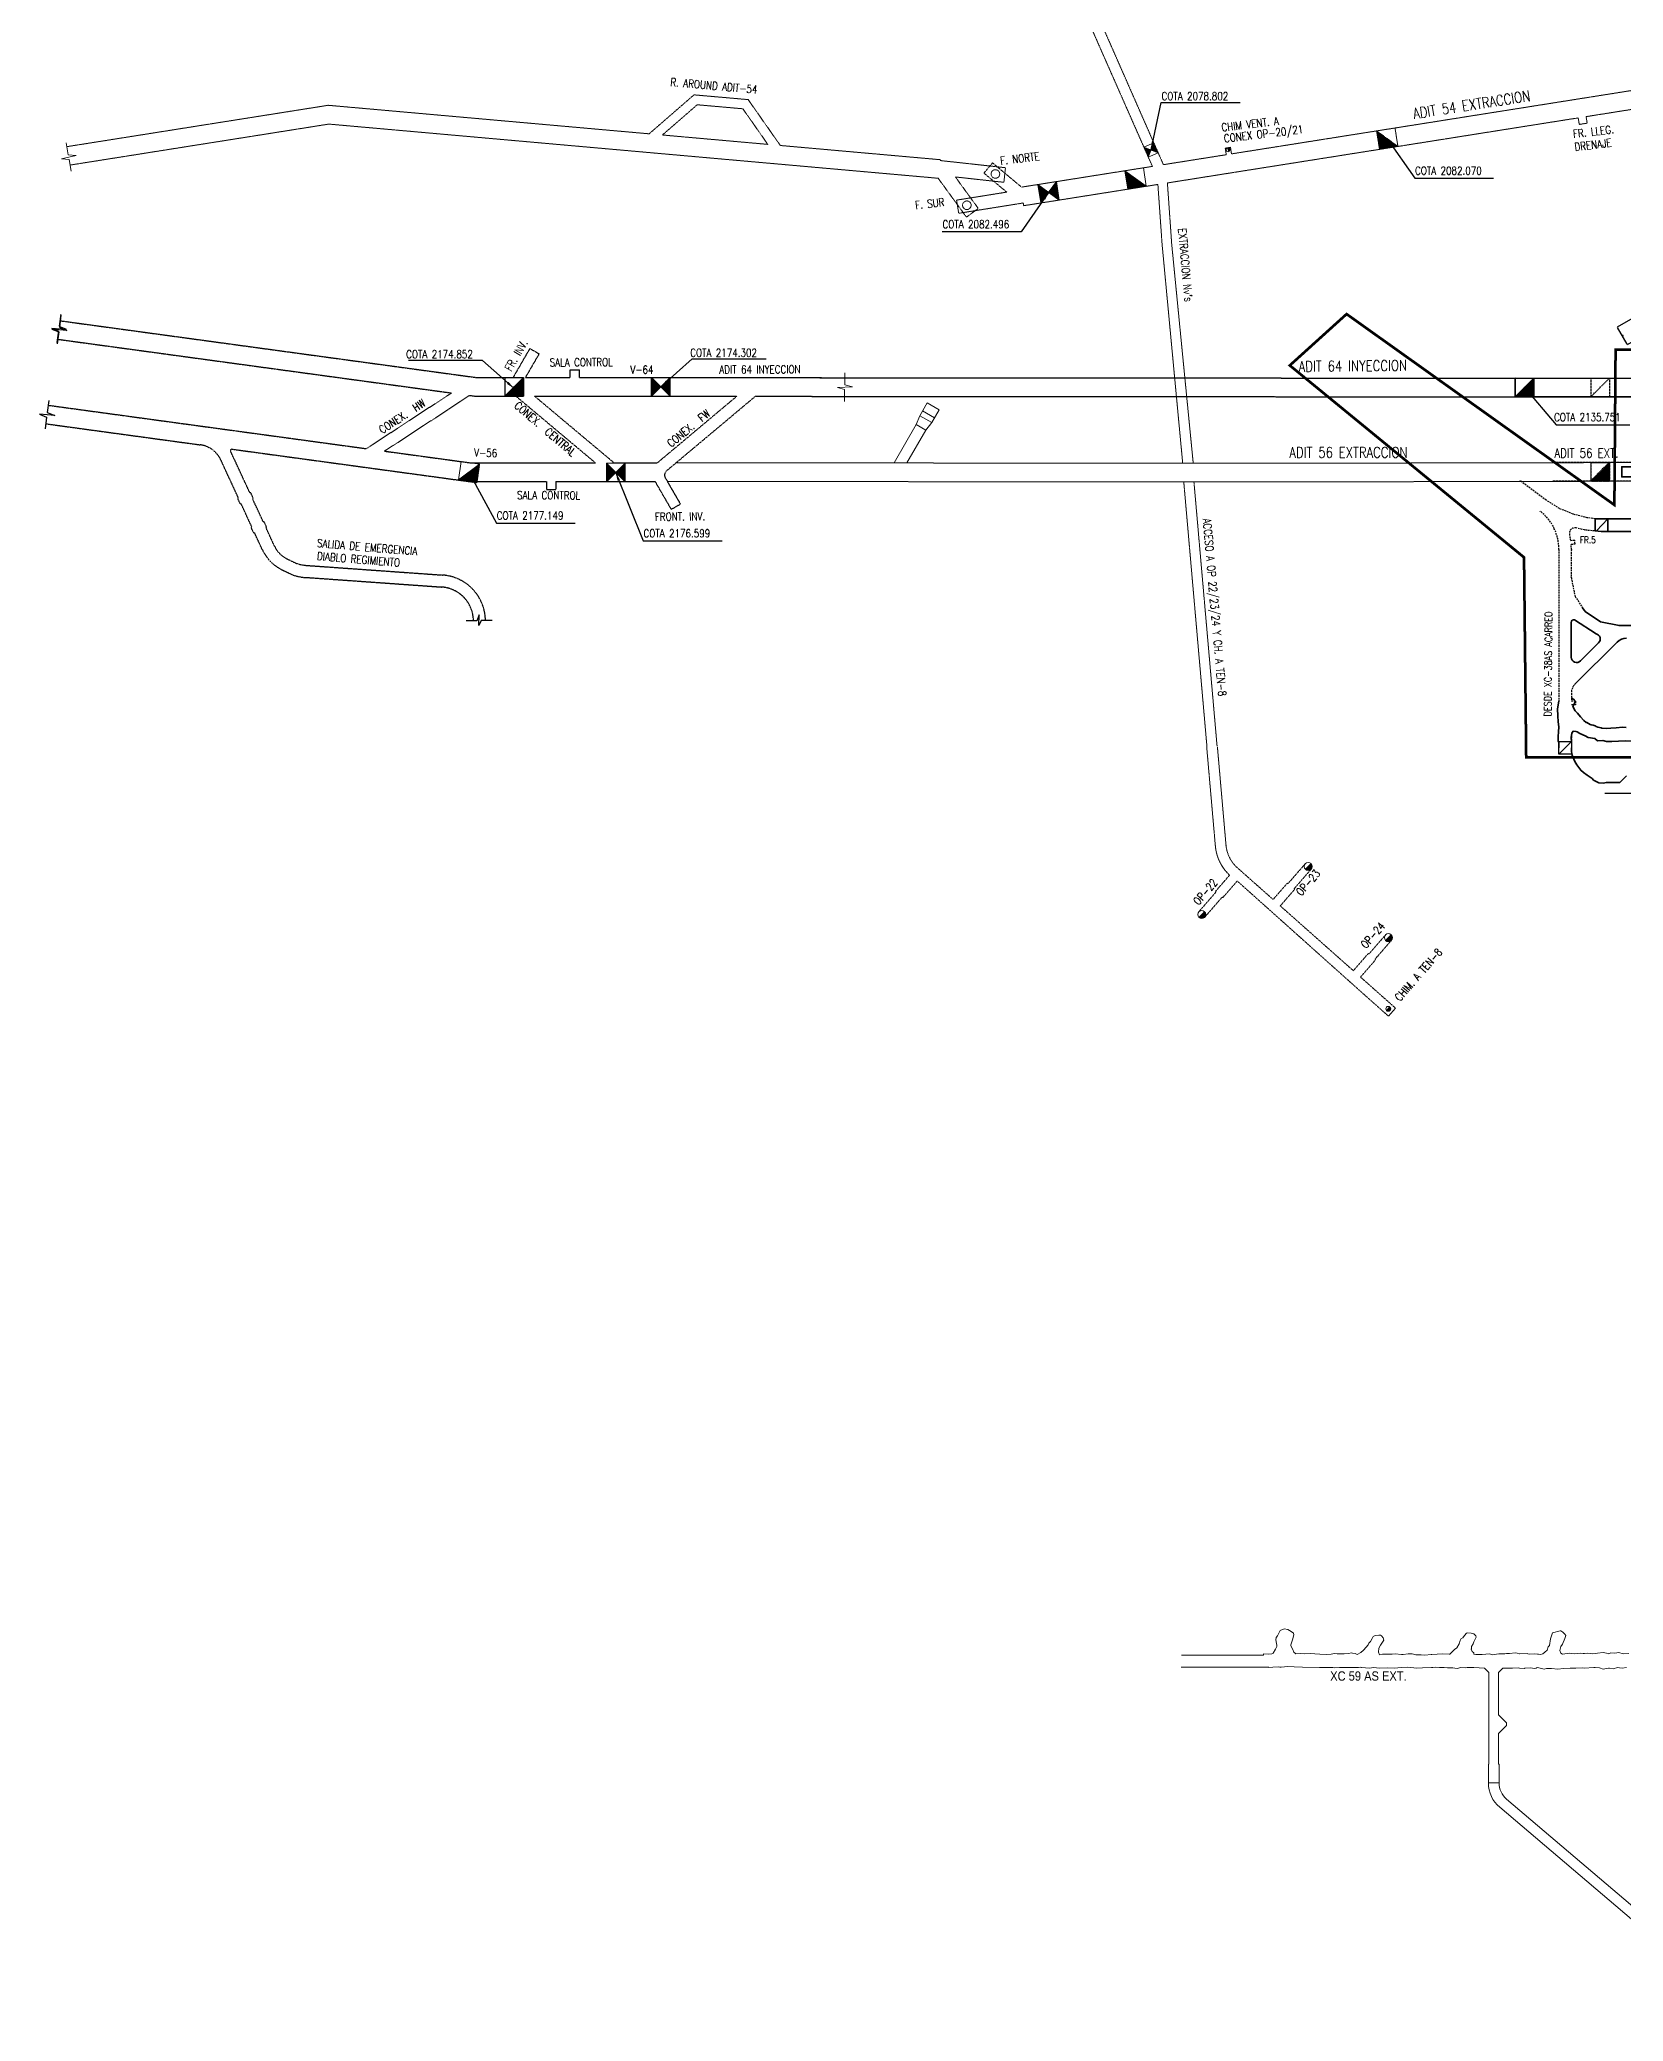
# Model space of a CAD drawing. Header units: millimetres. Extents: x -28 to 1943, y -5245 to 2752.
# Drawn here: x 181 to 775, y -5195 to -4452 of the extents above; entities that cross this region are included whole.
import ezdxf
from ezdxf.enums import TextEntityAlignment as Align

# ---------------------------------------------------------------- set-up
doc = ezdxf.new("R2010")
doc.units = ezdxf.units.MM
for name, pattern in [('CONTINUA', [0]), ('HIDDEN', [0.375, 0.25, -0.125]), ('HIDDEN2', [0.1875, 0.125, -0.0625])]:
    doc.linetypes.add(name, pattern=pattern)
doc.layers.get('Defpoints').update_dxf_attribs({"lineweight": 13})
doc.layers.add('15-212', color=1, linetype='Continuous', lineweight=18, transparency=0.5)
doc.styles.add('ARIAL', font='arial.ttf')
doc.styles.add('ROMANS', font='romans.shx', dxfattribs={"width": 0.8})
doc.dimstyles.new('1-75', dxfattribs={"dimscale": 0.075, "dimtxt": 2.5, "dimasz": 3, "dimexe": 1, "dimexo": 2, "dimgap": 1, "dimtad": 1, "dimzin": 1, "dimtxsty": 'ROMANS', "dimcen": 2.5, "dimclrd": 1, "dimclre": 1, "dimclrt": 7, "dimaunit": 1, "dimadec": 3, "dimazin": 0, "dimtfac": 1, "dimtmove": 0, "dimatfit": 3, "dimfxl": 1.25, "dimarcsym": 0})

# ---------------------------------------------------------------- blocks, each defined once
blk = doc.blocks.new('PaBajar')
h = blk.add_hatch()
h.set_pattern_fill('ANSI37', color=256, style=0)
h.set_pattern_definition([(45, (-1251.37237, -500.82278), (-0.088388348, 0.088388348), []), (135, (-1251.37237, -500.82278), (-0.088388348, -0.088388348), [])])
h.paths.add_polyline_path([(1.5, -1.5), (1.5, 1.5), (0, 0)])
h.paths.add_polyline_path([(-1.5, 1.5), (-1.5, -1.5), (0, 0)])
for p, q in [((-1.5, -1.5), (-1.5, 1.5)), ((1.5, 1.5), (-1.5, -1.5)), ((-1.5, 1.5), (1.5, -1.5)), ((-1.5, 1.5), (1.5, 1.5)), ((1.5, -1.5), (1.5, 1.5)), ((-1.5, -1.5), (1.5, -1.5))]:
    blk.add_line(p, q)
blk = doc.blocks.new('*X16')
at = {"color": 0}
for p, q in [((1546.11, -315.52), (1546.13, -315.5)), ((1546.2, -315.61), (1546.31, -315.5)), ((1549.09, -318.37), (1546.22, -315.5)), ((1546.29, -315.7), (1546.49, -315.5)), ((1546.38, -315.79), (1546.66, -315.5)), ((1549.09, -318.19), (1546.4, -315.5)), ((1546.46, -315.88), (1546.84, -315.5)), ((1546.55, -315.97), (1547.02, -315.5)), ((1549.09, -318.02), (1546.58, -315.5)), ((1546.64, -316.05), (1547.19, -315.5)), ((1546.73, -316.14), (1547.37, -315.5)), ((1549.09, -317.84), (1546.75, -315.5)), ((1546.82, -316.23), (1547.55, -315.5)), ((1546.91, -316.32), (1547.72, -315.5)), ((1549.09, -317.66), (1546.93, -315.5)), ((1546.99, -316.41), (1547.9, -315.5)), ((1547.08, -316.5), (1548.08, -315.5)), ((1549.09, -317.49), (1547.11, -315.5)), ((1547.17, -316.59), (1548.25, -315.5)), ((1547.26, -316.67), (1548.43, -315.5)), ((1549.09, -317.31), (1547.28, -315.5)), ((1547.35, -316.76), (1548.61, -315.5)), ((1547.44, -316.85), (1548.78, -315.5)), ((1549.09, -317.13), (1547.46, -315.5)), ((1547.53, -316.94), (1548.96, -315.5)), ((1547.61, -317.03), (1549.09, -315.55)), ((1549.09, -316.95), (1547.64, -315.5)), ((1547.7, -317.12), (1549.09, -315.73)), ((1547.79, -317.2), (1549.09, -315.91)), ((1549.09, -316.78), (1547.81, -315.5)), ((1547.88, -317.29), (1549.09, -316.08)), ((1547.97, -317.38), (1549.09, -316.26)), ((1549.09, -316.6), (1547.99, -315.5)), ((1548.06, -317.47), (1549.09, -316.44)), ((1548.14, -317.56), (1549.09, -316.61)), ((1549.09, -316.42), (1548.17, -315.5)), ((1548.23, -317.65), (1549.09, -316.79)), ((1548.32, -317.73), (1549.09, -316.97)), ((1549.09, -316.25), (1548.34, -315.5)), ((1548.41, -317.82), (1549.09, -317.14)), ((1548.5, -317.91), (1549.09, -317.32)), ((1549.09, -316.07), (1548.52, -315.5)), ((1548.59, -318), (1549.09, -317.5)), ((1548.67, -318.09), (1549.09, -317.67)), ((1549.09, -315.89), (1548.7, -315.5)), ((1548.76, -318.18), (1549.09, -317.85)), ((1548.85, -318.26), (1549.09, -318.03)), ((1549.09, -315.72), (1548.87, -315.5)), ((1548.94, -318.35), (1549.09, -318.2)), ((1549.09, -315.54), (1549.05, -315.5)), ((1549.03, -318.44), (1549.09, -318.38))]:
    blk.add_line(p, q, dxfattribs=at)
blk = doc.blocks.new('*X17')
at = {"color": 0}
for p, q in [((1546.11, -315.52), (1546.13, -315.5)), ((1546.2, -315.61), (1546.31, -315.5)), ((1549.09, -318.37), (1546.22, -315.5)), ((1546.29, -315.7), (1546.49, -315.5)), ((1546.38, -315.79), (1546.66, -315.5)), ((1549.09, -318.19), (1546.4, -315.5)), ((1546.46, -315.88), (1546.84, -315.5)), ((1546.55, -315.97), (1547.02, -315.5)), ((1549.09, -318.02), (1546.58, -315.5)), ((1546.64, -316.05), (1547.19, -315.5)), ((1546.73, -316.14), (1547.37, -315.5)), ((1549.09, -317.84), (1546.75, -315.5)), ((1546.82, -316.23), (1547.55, -315.5)), ((1546.91, -316.32), (1547.72, -315.5)), ((1549.09, -317.66), (1546.93, -315.5)), ((1546.99, -316.41), (1547.9, -315.5)), ((1547.08, -316.5), (1548.08, -315.5)), ((1549.09, -317.49), (1547.11, -315.5)), ((1547.17, -316.59), (1548.25, -315.5)), ((1547.26, -316.67), (1548.43, -315.5)), ((1549.09, -317.31), (1547.28, -315.5)), ((1547.35, -316.76), (1548.61, -315.5)), ((1547.44, -316.85), (1548.78, -315.5)), ((1549.09, -317.13), (1547.46, -315.5)), ((1547.53, -316.94), (1548.96, -315.5)), ((1547.61, -317.03), (1549.09, -315.55)), ((1549.09, -316.95), (1547.64, -315.5)), ((1547.7, -317.12), (1549.09, -315.73)), ((1547.79, -317.2), (1549.09, -315.91)), ((1549.09, -316.78), (1547.81, -315.5)), ((1547.88, -317.29), (1549.09, -316.08)), ((1547.97, -317.38), (1549.09, -316.26)), ((1549.09, -316.6), (1547.99, -315.5)), ((1548.06, -317.47), (1549.09, -316.44)), ((1548.14, -317.56), (1549.09, -316.61)), ((1549.09, -316.42), (1548.17, -315.5)), ((1548.23, -317.65), (1549.09, -316.79)), ((1548.32, -317.73), (1549.09, -316.97)), ((1549.09, -316.25), (1548.34, -315.5)), ((1548.41, -317.82), (1549.09, -317.14)), ((1548.5, -317.91), (1549.09, -317.32)), ((1549.09, -316.07), (1548.52, -315.5)), ((1548.59, -318), (1549.09, -317.5)), ((1548.67, -318.09), (1549.09, -317.67)), ((1549.09, -315.89), (1548.7, -315.5)), ((1548.76, -318.18), (1549.09, -317.85)), ((1548.85, -318.26), (1549.09, -318.03)), ((1549.09, -315.72), (1548.87, -315.5)), ((1548.94, -318.35), (1549.09, -318.2)), ((1549.09, -315.54), (1549.05, -315.5)), ((1549.03, -318.44), (1549.09, -318.38))]:
    blk.add_line(p, q, dxfattribs=at)
blk = doc.blocks.new('*D23')
at = {"color": 1, "linetype": 'Continuous', "lineweight": -2, "transparency": 16777216}
for p, q in [((778.09, -4556.67), (772.22, -4560.07)), ((781.88, -4563.23), (776, -4566.62))]:
    blk.add_line(p, q, dxfattribs=at)
at = {"color": 1, "linetype": 'ByBlock', "lineweight": -2, "transparency": 16777216}
blk.add_line((775.95, -4566.39), (772.39, -4560.22), dxfattribs=at)
at = {"color": 1, "linetype": 'Continuous', "transparency": 16777216}
for points in [[(772.43, -4560.2), (772.36, -4560.24), (772.28, -4560.03)], [(775.99, -4566.37), (775.92, -4566.41), (776.07, -4566.58)]]:
    blk.add_solid(points, dxfattribs=at)
at = {"layer": 'Defpoints', "color": 0, "linetype": 'Continuous', "transparency": 16777216}
for p in [(772.28, -4560.03), (778.22, -4556.6), (782.01, -4563.15)]:
    blk.add_point(p, dxfattribs=at)
at = {"color": 7, "linetype": 'Continuous', "transparency": 16777216, "insert": (774.34, -4563.21), "char_height": 0.188, "attachment_point": 5, "rotation": 300, "style": 'ROMANS'}
blk.add_mtext('7,57', dxfattribs=at)

msp = doc.modelspace()

# ---------------------------------------------------------------- hatches: boundary and pattern name
at = {"linetype": 'HIDDEN2', "lineweight": 9}
msp.add_hatch(color=252, dxfattribs=at).paths.add_polyline_path([(682.087, -4486.473), (682.086, -4486.473), (683.181, -4493.387), (690.095, -4492.292)])
at = {"lineweight": 9}
h = msp.add_hatch(color=252, dxfattribs=at)
h.paths.add_polyline_path([(598.645, -4490.993), (597.602, -4493.616), (600.236, -4494.612)])
h.paths.add_polyline_path([(596.547, -4496.267), (597.602, -4493.616), (594.933, -4492.607)])
for points in [[(626.71, -4494.222, 0.3249098), (627.229, -4493.509, 0.5095367), (626.247, -4492.795)], [(587.787, -4501.408), (588.882, -4508.322), (595.796, -4507.227)], [(657.974, -4762.198, 0.2022131), (657.521, -4761.123), (655.427, -4763.272, 0.4213256), (657.573, -4763.218), (657.638, -4763.144, 0.1723479)], [(618.07, -4780.227, 0.2022131), (617.617, -4779.153), (615.523, -4781.301, 0.4213256), (617.669, -4781.247), (617.734, -4781.173, 0.1723479)], [(688.036, -4788.885, 0.2022131), (687.583, -4787.811), (685.489, -4789.96, 0.4213256), (687.635, -4789.906), (687.7, -4789.832, 0.1723479)], [(687.073, -4814.879), (685.858, -4816.248, 0.6469149), (687.381, -4815.563, 0.214392)]]:
    msp.add_hatch(color=252, dxfattribs=at).paths.add_polyline_path(points)
h = msp.add_hatch(color=252, dxfattribs=at)
h.paths.add_polyline_path([(556.288, -4513.484), (559.198, -4509.48), (555.193, -4506.57), (555.193, -4506.57)])
h.paths.add_polyline_path([(559.198, -4509.48), (563.202, -4512.389), (563.202, -4512.389), (562.107, -4505.475)])
h = msp.add_hatch(color=252, dxfattribs=at)
h.paths.add_polyline_path([(400.513, -4617.99), (400.513, -4610.99), (397.013, -4614.49)])
h.paths.add_polyline_path([(393.513, -4610.99), (393.513, -4617.99), (397.013, -4614.49)])

# ---------------------------------------------------------------- linework, layer by layer
at = {"color": 252, "linetype": 'HIDDEN2', "lineweight": 9}
for p, q in [((541.74, -4361.55), (602.219, -4499.122)), ((557.284, -4407.214), (598.094, -4499.776)), ((681.961, -4486.493), (831.699, -4462.764)), ((760.613, -4481.117), (833.866, -4469.508)), ((191.305, -4492.383), (289.289, -4476.864)), ((409.526, -4487.559), (289.289, -4476.864)), ((409.526, -4487.559), (426.331, -4472.952)), ((414.504, -4488.002), (427.539, -4476.671)), ((426.331, -4472.952), (446.636, -4474.734)), ((427.539, -4476.671), (444.649, -4478.173)), ((444.649, -4478.173), (453.991, -4491.514)), ((446.636, -4474.734), (458.678, -4491.931)), ((192.596, -4499.266), (289.53, -4483.913)), ((517.826, -4504.22), (289.53, -4483.913)), ((682.003, -4486.486), (627.74, -4495.08)), ((690.095, -4492.292), (682.086, -4486.473)), ((682.086, -4486.473), (683.181, -4493.387)), ((683.132, -4493.395), (757.649, -4481.586)), ((689, -4485.378), (690.095, -4492.295)), ((757.649, -4481.586), (758.039, -4484.045)), ((761.002, -4483.576), (758.039, -4484.045)), ((760.613, -4481.117), (761.002, -4483.576)), ((453.991, -4491.514), (414.504, -4488.002)), ((518.661, -4497.266), (458.678, -4491.931)), ((683.24, -4493.378), (603.719, -4505.972)), ((627.349, -4492.611), (625.374, -4492.924)), ((625.765, -4495.393), (625.374, -4492.924)), ((627.74, -4495.08), (627.349, -4492.611)), ((518.659, -4497.266), (518.631, -4497.577)), ((543.045, -4500.263), (518.631, -4497.577)), ((538.184, -4498.451), (534.977, -4502.286)), ((538.184, -4498.451), (549.056, -4507.542)), ((542.444, -4505.73), (543.045, -4500.263)), ((598.094, -4499.776), (561.091, -4505.636)), ((625.765, -4495.393), (602.219, -4499.122)), ((517.826, -4504.22), (528.414, -4518.777)), ((524.271, -4503.73), (532.862, -4515.542)), ((542.444, -4505.73), (524.271, -4503.73)), ((534.977, -4502.286), (543.502, -4509.416)), ((561.091, -4505.636), (549.056, -4507.542)), ((600.149, -4506.537), (562.186, -4512.55)), ((600.149, -4506.537), (601.729, -4529.001)), ((603.719, -4505.972), (605.329, -4528.881)), ((543.502, -4509.416), (524.73, -4512.413)), ((524.73, -4512.413), (525.518, -4517.35)), ((549.708, -4513.489), (525.518, -4517.35)), ((528.414, -4518.777), (532.862, -4515.542)), ((549.708, -4513.489), (549.868, -4514.501)), ((562.186, -4512.55), (549.868, -4514.501)), ((609.443, -4610.981), (601.729, -4529.001)), ((613.389, -4610.982), (605.329, -4528.881)), ((188.873, -4557.635), (344.547, -4578.875)), ((187.926, -4564.57), (335.43, -4584.696)), ((358.619, -4578.885), (364.851, -4568.092)), ((368.315, -4570.093), (364.851, -4568.092)), ((363.236, -4578.889), (368.315, -4570.093)), ((379.875, -4578.9), (379.877, -4576)), ((379.877, -4576), (383.377, -4576.003)), ((383.375, -4578.903), (383.377, -4576.003)), ((344.547, -4578.875), (358.619, -4578.885)), ((363.236, -4578.889), (379.875, -4578.9)), ((383.375, -4578.903), (482.809, -4578.974)), ((184.379, -4589.309), (303.572, -4605.572)), ((303.572, -4605.572), (335.441, -4584.689)), ((310.367, -4606.499), (342.226, -4585.623)), ((342.226, -4585.623), (344.07, -4585.875)), ((344.07, -4585.875), (359.591, -4585.886)), ((359.591, -4585.886), (389.429, -4610.923)), ((366.598, -4585.891), (442.364, -4585.945)), ((366.598, -4585.891), (396.432, -4610.924)), ((442.364, -4585.945), (412.59, -4610.929)), ((449.359, -4585.95), (419.589, -4610.931)), ((449.359, -4585.95), (482.772, -4585.974)), ((183.432, -4596.244), (241.342, -4604.146)), ((253.199, -4605.764), (342.22, -4617.91)), ((250.562, -4613.094), (249.066, -4609.858)), ((250.562, -4613.094), (249.066, -4609.858)), ((255.597, -4623.987), (250.562, -4613.094)), ((254.828, -4611.122), (252.678, -4606.469)), ((254.828, -4611.122), (252.678, -4606.469)), ((259.863, -4622.015), (254.828, -4611.122)), ((310.367, -4606.499), (342.697, -4610.91)), ((342.697, -4610.91), (389.429, -4610.923)), ((396.432, -4610.924), (412.59, -4610.929)), ((419.589, -4610.931), (673.651, -4610.997)), ((673.651, -4610.997), (922.92, -4610.516)), ((342.22, -4617.91), (371.012, -4617.918)), ((371.012, -4617.918), (371.011, -4620.918)), ((374.512, -4617.919), (374.511, -4620.919)), ((374.512, -4617.919), (411.771, -4617.928)), ((411.771, -4617.928), (417.782, -4628.34)), ((416.39, -4617.93), (673.649, -4617.997)), ((416.39, -4617.93), (421.246, -4626.339)), ((618.546, -4717.459), (609.845, -4618.015)), ((622.331, -4717.128), (613.651, -4617.914)), ((673.649, -4617.997), (829.97, -4617.692)), ((255.451, -4624.385), (255.597, -4623.987)), ((256.332, -4626.291), (255.451, -4624.385)), ((256.73, -4626.437), (256.332, -4626.291)), ((260.632, -4634.879), (256.73, -4626.437)), ((260.262, -4622.161), (259.863, -4622.015)), ((261.143, -4624.067), (260.262, -4622.161)), ((260.996, -4624.465), (261.143, -4624.067)), ((264.898, -4632.907), (260.996, -4624.465)), ((371.011, -4620.918), (374.511, -4620.919)), ((417.782, -4628.34), (421.246, -4626.339)), ((260.486, -4635.277), (260.632, -4634.879)), ((261.367, -4637.184), (260.486, -4635.277)), ((265.297, -4633.054), (264.898, -4632.907)), ((266.178, -4634.96), (265.297, -4633.054)), ((266.031, -4635.358), (266.178, -4634.96)), ((269.148, -4642.102), (266.031, -4635.358)), ((261.765, -4637.33), (261.367, -4637.184)), ((264.628, -4643.524), (261.765, -4637.33)), ((273.876, -4646.91), (276.327, -4648.094)), ((280.97, -4649.332), (332.162, -4652.968)), ((271.96, -4650.982), (275.69, -4652.784)), ((282.185, -4653.929), (331.843, -4657.457)), ((621.687, -4754.513), (618.431, -4717.294)), ((625.672, -4754.164), (622.446, -4717.294)), ((655.342, -4761.213), (648.909, -4768.613)), ((621.759, -4771.512), (627.022, -4765.458)), ((624.476, -4773.874), (629.885, -4767.652)), ((629.711, -4762.497), (643.32, -4774.585)), ((629.885, -4767.652), (677.421, -4810.208)), ((648.683, -4768.417), (643.31, -4774.597)), ((648.909, -4768.613), (648.683, -4768.417)), ((657.606, -4763.182), (651.173, -4770.582)), ((615.437, -4779.242), (621.985, -4771.709)), ((617.701, -4781.211), (624.249, -4773.677)), ((621.985, -4771.709), (621.759, -4771.512)), ((624.476, -4773.874), (624.249, -4773.677)), ((651.4, -4770.778), (646.012, -4776.976)), ((651.4, -4770.778), (651.173, -4770.582)), ((646.012, -4776.976), (673.382, -4801.274)), ((679.246, -4794.985), (685.404, -4787.901)), ((681.51, -4796.953), (687.668, -4789.87)), ((673.382, -4801.274), (679.02, -4794.788)), ((676.075, -4803.664), (681.737, -4797.15)), ((679.02, -4794.788), (679.246, -4794.985)), ((681.51, -4796.953), (681.737, -4797.15)), ((676.075, -4803.664), (689.226, -4815.339)), ((677.421, -4810.208), (686.57, -4818.33))]:
    msp.add_line(p, q, dxfattribs=at)
at = {"color": 252, "lineweight": 9}
for p, q in [((594.933, -4492.607), (598.656, -4490.966)), ((594.933, -4492.607), (600.272, -4494.625)), ((598.656, -4490.966), (596.547, -4496.267)), ((626.247, -4492.795), (626.71, -4494.222)), ((587.787, -4501.408), (588.882, -4508.322)), ((595.796, -4507.227), (587.787, -4501.408)), ((594.701, -4500.313), (595.796, -4507.227)), ((600.272, -4494.625), (596.547, -4496.267)), ((555.193, -4506.57), (556.288, -4513.484)), ((563.202, -4512.389), (555.193, -4506.57)), ((562.107, -4505.475), (556.288, -4513.484)), ((562.107, -4505.475), (563.202, -4512.389)), ((339.074, -4610.399), (338.043, -4617.322)), ((345.998, -4611.43), (338.043, -4617.322)), ((339.074, -4610.399), (345.998, -4611.43)), ((345.998, -4611.43), (344.967, -4618.353)), ((400.513, -4610.99), (393.509, -4610.985)), ((393.513, -4617.772), (393.513, -4610.985)), ((400.513, -4610.99), (393.513, -4617.99)), ((393.513, -4610.99), (400.513, -4617.99)), ((400.513, -4611.094), (400.508, -4617.926)), ((400.513, -4617.99), (400.513, -4610.99)), ((762.388, -4610.832), (769.388, -4610.832)), ((769.388, -4610.832), (762.388, -4617.832)), ((762.388, -4610.832), (762.388, -4617.832)), ((769.388, -4610.832), (769.388, -4617.832)), ((338.043, -4617.322), (344.967, -4618.353)), ((400.513, -4617.926), (393.509, -4617.921)), ((344.93, -4670.177), (340.95, -4670.169)), ((345.895, -4667.832), (344.93, -4670.177)), ((345.731, -4671.88), (345.895, -4667.832)), ((346.592, -4669.948), (345.731, -4671.88)), ((350.762, -4669.97), (346.592, -4669.948)), ((655.427, -4763.272), (657.521, -4761.123)), ((615.523, -4781.301), (617.617, -4779.153)), ((685.489, -4789.96), (687.583, -4787.811)), ((685.858, -4816.248), (687.073, -4814.879)), ((686.57, -4818.33), (689.226, -4815.339))]:
    msp.add_line(p, q, dxfattribs=at)
at = {"color": 252, "linetype": 'HIDDEN2'}
for p, q in [((188.873, -4557.635), (344.547, -4578.875)), ((187.926, -4564.57), (335.43, -4584.696)), ((358.619, -4578.885), (364.851, -4568.092)), ((368.315, -4570.093), (364.851, -4568.092)), ((363.236, -4578.889), (368.315, -4570.093)), ((379.875, -4578.9), (379.877, -4576)), ((379.877, -4576), (383.377, -4576.003)), ((383.375, -4578.903), (383.377, -4576.003)), ((344.547, -4578.875), (358.619, -4578.885)), ((363.236, -4578.889), (379.875, -4578.9)), ((383.375, -4578.903), (734.069, -4579.156)), ((184.379, -4589.309), (303.572, -4605.572)), ((303.572, -4605.572), (335.441, -4584.689)), ((303.572, -4605.572), (335.43, -4584.696)), ((310.367, -4606.499), (342.226, -4585.623)), ((344.07, -4585.875), (359.591, -4585.886)), ((359.591, -4585.886), (389.429, -4610.923)), ((366.598, -4585.891), (442.364, -4585.945)), ((366.598, -4585.891), (396.432, -4610.924)), ((442.364, -4585.945), (412.59, -4610.929)), ((449.359, -4585.95), (415.997, -4613.944)), ((449.359, -4585.95), (734.069, -4586.155)), ((183.432, -4596.244), (241.342, -4604.146)), ((253.199, -4605.764), (342.22, -4617.91)), ((250.562, -4613.094), (249.066, -4609.858)), ((250.562, -4613.094), (249.066, -4609.858)), ((255.597, -4623.987), (250.562, -4613.094)), ((254.828, -4611.122), (252.678, -4606.469)), ((254.828, -4611.122), (252.678, -4606.469)), ((259.863, -4622.015), (254.828, -4611.122)), ((310.367, -4606.499), (342.697, -4610.91)), ((342.697, -4610.91), (389.429, -4610.923)), ((396.432, -4610.924), (412.59, -4610.929)), ((342.22, -4617.91), (371.012, -4617.918)), ((371.012, -4617.918), (371.011, -4620.918)), ((374.512, -4617.919), (374.511, -4620.919)), ((374.512, -4617.919), (411.771, -4617.928)), ((411.771, -4617.928), (417.782, -4628.34)), ((415.551, -4616.476), (421.246, -4626.339)), ((255.451, -4624.385), (255.597, -4623.987)), ((256.332, -4626.291), (255.451, -4624.385)), ((256.73, -4626.437), (256.332, -4626.291)), ((260.632, -4634.879), (256.73, -4626.437)), ((260.262, -4622.161), (259.863, -4622.015)), ((261.143, -4624.067), (260.262, -4622.161)), ((260.996, -4624.465), (261.143, -4624.067)), ((264.898, -4632.907), (260.996, -4624.465)), ((371.011, -4620.918), (374.511, -4620.919)), ((417.782, -4628.34), (421.246, -4626.339)), ((260.486, -4635.277), (260.632, -4634.879)), ((261.367, -4637.184), (260.486, -4635.277)), ((266.178, -4634.96), (265.297, -4633.054)), ((266.031, -4635.358), (266.178, -4634.96)), ((269.148, -4642.102), (266.031, -4635.358)), ((264.628, -4643.524), (261.765, -4637.33)), ((273.876, -4646.91), (276.327, -4648.094)), ((280.97, -4649.332), (332.162, -4652.968)), ((282.185, -4653.929), (307.695, -4655.741)), ((307.695, -4655.741), (331.843, -4657.457))]:
    msp.add_line(p, q, dxfattribs=at)
at = {"color": 252}
for p, q in [((355.412, -4578.879), (362.412, -4578.879)), ((362.412, -4578.879), (355.412, -4585.879)), ((355.412, -4578.879), (355.412, -4585.879)), ((362.412, -4578.879), (362.412, -4585.879)), ((342.226, -4585.623), (344.07, -4585.875)), ((355.412, -4585.879), (362.412, -4585.879)), ((265.297, -4633.054), (264.898, -4632.907)), ((261.765, -4637.33), (261.367, -4637.184)), ((271.96, -4650.982), (275.69, -4652.784)), ((344.93, -4670.177), (340.95, -4670.169)), ((345.895, -4667.832), (344.93, -4670.177)), ((345.731, -4671.88), (345.895, -4667.832)), ((346.592, -4669.948), (345.731, -4671.88)), ((350.762, -4669.97), (346.592, -4669.948))]:
    msp.add_line(p, q, dxfattribs=at)
at = {"color": 5}
msp.add_line((741.069, -4579.156), (734.069, -4586.156), dxfattribs=at)
at = {"color": 5, "lineweight": 35}
for p, q in [((734.069, -4579.156), (734.069, -4586.156)), ((741.069, -4579.156), (741.069, -4586.156)), ((734.069, -4586.155), (886.287, -4586.261))]:
    msp.add_line(p, q, dxfattribs=at)
at = {"color": 252, "linetype": 'HIDDEN', "ltscale": 1.5}
for p, q in [((762.333, -4579.173), (762.328, -4586.173)), ((762.328, -4586.173), (769.333, -4579.178)), ((769.333, -4579.178), (769.328, -4586.178)), ((751.588, -4586.165), (765.828, -4586.176)), ((765.828, -4586.176), (799.407, -4586.199)), ((748.119, -4610.681), (765.87, -4610.591)), ((762.39, -4610.588), (762.385, -4617.588)), ((762.385, -4617.588), (769.39, -4610.593)), ((765.886, -4610.591), (878.702, -4610.533)), ((769.39, -4610.593), (769.385, -4617.593)), ((748.119, -4617.681), (765.905, -4617.59)), ((765.889, -4617.591), (793.373, -4617.576))]:
    msp.add_line(p, q, dxfattribs=at)
at = {"color": 7, "lineweight": 35}
for p, q in [((764.554, -4636.421), (768.725, -4631.895)), ((768.725, -4631.895), (768.725, -4636.595))]:
    msp.add_line(p, q, dxfattribs=at)
at = {"color": 8, "linetype": 'HIDDEN', "ltscale": 2.5}
for p, q in [((750.368, -4643.366), (750.368, -4679.293)), ((755.068, -4654.014), (754.987, -4653.61)), ((750.368, -4679.293), (750.368, -4700.239)), ((755.092, -4697.266, 20), (755.068, -4700.255)), ((756.568, -4700.255), (755.068, -4700.255)), ((756.568, -4701.655), (755.068, -4701.655)), ((756.568, -4700.255), (756.568, -4701.655)), ((750.368, -4709.68), (750.368, -4710.025)), ((755.068, -4713.52), (755.068, -4714.693))]:
    msp.add_line(p, q, dxfattribs=at)
at = {"color": 7}
for p, q in [((750.368, -4715.343), (750.368, -4717.693)), ((750.368, -4720.042), (755.068, -4715.343)), ((767.658, -4734.693), (785.108, -4734.693))]:
    msp.add_line(p, q, dxfattribs=at)
at = {"color": 7, "linetype": 'Continuous'}
msp.add_line((755.068, -4714.693), (755.068, -4717.693), dxfattribs=at)
at = {"color": 252, "lineweight": 9}
for points in [[(191.045, -4490.996), (191.88, -4495.451), (194.892, -4495.649), (189.379, -4496.966), (192.204, -4497.174), (193.025, -4501.553)], [(189.049, -4555.191), (188.461, -4559.685), (191.262, -4560.808), (185.613, -4560.35), (188.234, -4561.424), (187.656, -4565.841)], [(482.819, -4577.139), (482.795, -4581.671), (485.714, -4582.437), (480.051, -4582.685), (482.785, -4583.425), (482.762, -4587.88)], [(184.623, -4587.516), (184.01, -4592.007), (186.805, -4593.146), (181.159, -4592.656), (183.773, -4593.745), (183.171, -4598.159)]]:
    msp.add_lwpolyline(points, dxfattribs=at)
at = {"color": 5, "lineweight": 35}
msp.add_lwpolyline([(734.069, -4579.156), (845.926, -4579.232, 0.4217551), (848.328, -4576.379), (848.328, -4532.364), (841.674, -4526.78), (848.328, -4518.85), (851.828, -4518.85), (851.828, -4576.379, 0.2375732), (854.254, -4579.238), (893.287, -4579.266)], format="xyb", dxfattribs=at)
at = {"color": 8, "linetype": 'CONTINUA'}
for points in [[(189.151, -4555.596), (188.538, -4560.087), (191.333, -4561.226), (185.686, -4560.736), (188.301, -4561.825), (187.699, -4566.239)], [(184.623, -4587.516), (184.01, -4592.007), (186.805, -4593.146), (181.159, -4592.656), (183.773, -4593.745), (183.171, -4598.159)]]:
    msp.add_lwpolyline(points, dxfattribs=at)
at = {"color": 7, "lineweight": 35}
for points in [[(780.469, -4670.395, 0.0000028), (780.469, -4666.745)], [(780.469, -4670.395, 0.0000028), (780.469, -4666.745)], [(780.469, -4670.395, 0.0000028), (780.469, -4666.745)], [(780.469, -4670.395, 0.0000028), (780.469, -4666.745)], [(778.967, -4636.595, 0.0019368), (773.104, -4636.595), (766.21, -4636.595), (764.025, -4636.42), (764.025, -4631.895), (778.07, -4631.895, 0.414213)], [(778.967, -4636.595, 0.0019368), (773.104, -4636.595), (766.21, -4636.595), (764.025, -4636.42), (764.025, -4631.895), (778.07, -4631.895, 0.414213)], [(778.967, -4636.595, 0.0019368), (773.104, -4636.595), (766.21, -4636.595), (764.025, -4636.42), (764.025, -4631.895), (778.07, -4631.895, 0.414213)], [(778.967, -4636.595, 0.0019368), (773.104, -4636.595), (766.21, -4636.595), (764.025, -4636.42), (764.025, -4631.895), (778.07, -4631.895, 0.414213)], [(759.269, -4665.195), (760.262, -4666.681), (765.973, -4670.497), (772.941, -4671.883), (778.969, -4671.883, 0.4198373)], [(759.269, -4665.195), (760.262, -4666.681), (765.973, -4670.497), (772.941, -4671.883), (778.969, -4671.883, 0.4198373)], [(759.269, -4665.195), (760.262, -4666.681), (765.973, -4670.497), (772.941, -4671.883), (778.969, -4671.883, 0.4198373)], [(759.269, -4665.195), (760.262, -4666.681), (765.973, -4670.497), (772.941, -4671.883), (778.969, -4671.883, 0.4198373)], [(775.763, -4676.595, 0.1989123), (772.228, -4678.06), (756.557, -4693.731)], [(775.763, -4676.595, 0.1989123), (772.228, -4678.06), (756.557, -4693.731)], [(755.068, -4717.693, 0.0556683), (755.379, -4720.483), (756.364, -4722.874), (757.129, -4724.071), (758.249, -4725.641), (758.582, -4726.154), (759.581, -4726.928), (760.991, -4728.019), (762.124, -4728.717), (762.889, -4729.249), (763.353, -4729.796), (765.39, -4730.822), (767.022, -4730.929), (768.183, -4730.693), (773.281, -4730.693), (775.781, -4728.193)], [(755.068, -4717.693, 0.0556683), (755.379, -4720.483), (756.364, -4722.874), (757.129, -4724.071), (758.249, -4725.641), (758.582, -4726.154), (759.581, -4726.928), (760.991, -4728.019), (762.124, -4728.717), (762.889, -4729.249), (763.353, -4729.796), (765.39, -4730.822), (767.022, -4730.929), (768.183, -4730.693), (773.281, -4730.693), (775.781, -4728.193)]]:
    msp.add_lwpolyline(points, format="xyb", dxfattribs=at)
at = {"color": 1, "lineweight": 0, "transparency": 33554687, "elevation": 2038, "flags": 128}
for points in [[(513.694, -4588.373), (518.197, -4590.973), (515.397, -4595.823), (513.214, -4598.604), (509.577, -4596.504), (510.894, -4593.223), (513.694, -4588.373)], [(501.294, -4610.85), (509.577, -4596.504)], [(515.397, -4595.823), (510.894, -4593.223)], [(506.144, -4610.85), (513.214, -4598.604)]]:
    msp.add_lwpolyline(points, dxfattribs=at)
at = {"color": 1, "lineweight": 13, "transparency": 33554687, "elevation": 2038, "flags": 128}
msp.add_lwpolyline([(511.944, -4591.404), (516.447, -4594.004)], dxfattribs=at)
at = {"color": 7, "lineweight": 35}
for points in [[(781.07, -4616.143), (773.97, -4616.143), (773.97, -4612.345), (781.07, -4612.345)], [(781.07, -4616.143), (773.97, -4616.143), (773.97, -4612.345), (781.07, -4612.345)], [(781.07, -4616.143), (773.97, -4616.143), (773.97, -4612.345), (781.07, -4612.345)], [(781.07, -4616.143), (773.97, -4616.143), (773.97, -4612.345), (781.07, -4612.345)], [(750.368, -4700.239), (749.836, -4703.152), (750.042, -4705.705), (750.173, -4707.944), (750.386, -4709.843), (750.201, -4711.679), (750.077, -4713.435), (750.075, -4715.242), (750.368, -4715.552)], [(750.368, -4700.239), (749.836, -4703.152), (750.042, -4705.705), (750.173, -4707.944), (750.386, -4709.843), (750.201, -4711.679), (750.077, -4713.435), (750.075, -4715.242), (750.368, -4715.552)], [(775.641, -4710.144), (774.27, -4710.007), (771.865, -4710.259), (769.866, -4710.415), (768.419, -4710.506), (766.455, -4710.319), (766.252, -4710.262), (764.966, -4709.994), (764.415, -4709.749), (764.024, -4709.53), (763.307, -4709.182), (762.443, -4709.123), (762.144, -4708.962), (760.871, -4708.253), (760.668, -4708.195), (759.743, -4707.46), (758.47, -4706.074), (757.345, -4704.784), (756.491, -4703.835), (755.599, -4702.273), (756.55, -4700.481), (756.143, -4699.716), (755.079, -4698.928)], [(775.641, -4710.144), (774.27, -4710.007), (771.865, -4710.259), (769.866, -4710.415), (768.419, -4710.506), (766.455, -4710.319), (766.252, -4710.262), (764.966, -4709.994), (764.415, -4709.749), (764.024, -4709.53), (763.307, -4709.182), (762.443, -4709.123), (762.144, -4708.962), (760.871, -4708.253), (760.668, -4708.195), (759.743, -4707.46), (758.47, -4706.074), (757.345, -4704.784), (756.491, -4703.835), (755.599, -4702.273), (756.55, -4700.481), (756.143, -4699.716), (755.079, -4698.928)], [(755.085, -4715.596), (755.001, -4713.875), (755.305, -4712.265), (755.813, -4711.468), (756.776, -4711.555), (757.247, -4711.672), (758.201, -4712.352), (760.222, -4713.221), (761.375, -4713.884), (763.913, -4714.255), (764.833, -4715.162), (766.86, -4715.037), (768.264, -4715.374), (770.278, -4715.364), (772.707, -4715.199), (775.368, -4715.085), (777.826, -4715.179), (778.816, -4716.111)], [(755.085, -4715.596), (755.001, -4713.875), (755.305, -4712.265), (755.813, -4711.468), (756.776, -4711.555), (757.247, -4711.672), (758.201, -4712.352), (760.222, -4713.221), (761.375, -4713.884), (763.913, -4714.255), (764.833, -4715.162), (766.86, -4715.037), (768.264, -4715.374), (770.278, -4715.364), (772.707, -4715.199), (775.368, -4715.085), (777.826, -4715.179), (778.816, -4716.111)]]:
    msp.add_lwpolyline(points, dxfattribs=at)
at = {"color": 8, "linetype": 'HIDDEN', "ltscale": 2.5}
for points in [[(764.025, -4631.895), (761.01, -4631.464), (755.692, -4630.159), (750.693, -4628.041), (745.688, -4624.894), (735.762, -4617.487)], [(754.854, -4640.004), (756.345, -4639.838)], [(755.004, -4641.396), (756.5, -4641.229)], [(756.5, -4641.229), (756.345, -4639.838)], [(763.759, -4636.398), (760.281, -4636.119), (760, -4636.05)], [(755.068, -4643.398), (754.987, -4653.61)], [(755.068, -4654.014), (756.454, -4660.982), (759.269, -4665.195)]]:
    msp.add_lwpolyline(points, dxfattribs=at)
for points in [[(760, -4636.05), (756.848, -4635.277, 0.5657928), (754.42, -4637.755)], [(754.408, -4637.708, -0.0261794), (754.854, -4640.004)], [(755.004, -4641.396, -0.022423), (755.068, -4643.398)]]:
    msp.add_lwpolyline(points, format="xyb", dxfattribs=at)
at = {"color": 7, "lineweight": 35}
msp.add_lwpolyline([(758.478, -4685.163), (765.302, -4678.338, 0.5769059), (764.408, -4674.993), (756.268, -4669.744, 0.4872683), (755.03, -4670.718), (755.064, -4683.754, 0.6664301)], format="xyb", close=True, dxfattribs=at)
msp.add_lwpolyline([(758.478, -4685.163), (765.302, -4678.338, 0.5769059), (764.408, -4674.993), (756.268, -4669.744, 0.4872683), (755.03, -4670.718), (755.064, -4683.754, 0.6664301)], format="xyb", close=True, dxfattribs=at)
at = {"color": 7}
msp.add_lwpolyline([(750.368, -4715.343), (755.068, -4715.343), (755.068, -4720.043), (750.368, -4720.043)], close=True, dxfattribs=at)
msp.add_lwpolyline([(750.368, -4715.343), (755.068, -4715.343), (755.068, -4720.043), (750.368, -4720.043)], close=True, dxfattribs=at)
at = {"color": 1, "linetype": 'Continuous', "lineweight": 0}
for points in [[(608.959, -5057.834), (639.747, -5057.834), (639.747, -5057.324), (641.71, -5057.491), (642.832, -5057.403), (643.29, -5057.137), (644.196, -5055.629), (644.736, -5054.609), (644.749, -5054.41), (644.726, -5054.056), (644.609, -5053.454), (644.385, -5052.14), (644.495, -5051.25), (644.927, -5050.67), (646.002, -5048.615), (647.457, -5048.025), (648.82, -5048.264), (650.132, -5048.951), (650.967, -5049.62), (651.114, -5050.26), (650.634, -5052.109), (649.942, -5053.967), (649.922, -5054.381), (650.733, -5055.683), (651.078, -5056.698), (651.9, -5057.34), (653.482, -5057.277), (655.272, -5057.368), (657.327, -5057.173), (658.916, -5057.394), (660.832, -5057.419), (663.292, -5057.549), (665.074, -5057.435), (666.29, -5057.24), (667.339, -5057.39), (669.304, -5057.41), (669.942, -5057.322), (671.462, -5057.213), (672.877, -5056.963), (673.082, -5057.061), (674.009, -5057.252), (674.82, -5057.627), (674.867, -5057.645), (676.19, -5056.86), (677.253, -5055.993), (678.157, -5054.869), (678.912, -5053.957), (679.179, -5053.396), (679.772, -5052.791), (680.415, -5051.557), (680.875, -5050.831), (681.544, -5050.473), (682.901, -5050.363), (683.564, -5050.401), (683.907, -5050.612), (684.606, -5051.369), (684.773, -5052.177), (683.573, -5054.129), (682.933, -5055.172), (682.803, -5056.787), (683.181, -5057.716), (684.279, -5057.528), (685.571, -5057.444), (687.907, -5057.517), (689.074, -5057.39), (691.406, -5057.548), (692.022, -5057.608), (693.918, -5057.348), (695.373, -5057.402), (696.787, -5057.676), (698.742, -5057.774), (700.183, -5057.82), (700.183, -5057.82), (702.57, -5057.633), (702.782, -5057.631), (704.736, -5057.492), (706.978, -5057.399), (709.24, -5057.519), (709.508, -5057.506), (710.07, -5057.011), (711.279, -5055.766), (712.193, -5055.079), (713.093, -5053.599), (713.409, -5052.358), (713.75, -5051.669), (714.359, -5051.349), (715.035, -5050.464), (715.81, -5049.557), (716.163, -5049.423), (717.507, -5049.597), (718.581, -5049.903), (719.327, -5050.583), (719.435, -5051.164), (718.531, -5052.854), (718.278, -5053.585), (717.608, -5054.636), (717.617, -5055.486), (717.561, -5055.633), (717.954, -5056.442), (718.572, -5056.979), (718.505, -5057.468), (719.332, -5057.546), (721.708, -5057.573), (724.435, -5057.342), (725.419, -5057.668), (727.958, -5057.295), (730.14, -5057.297), (730.759, -5057.255), (731.942, -5057.225), (734.031, -5056.955), (734.805, -5057.079), (735.597, -5057.309), (735.801, -5057.299), (738.516, -5057.219), (738.759, -5057.306), (739.548, -5057.478), (741.094, -5057.391), (742.379, -5057.427), (742.809, -5057.481), (743.519, -5057.598), (744.334, -5057.314), (745.136, -5056.756), (746.017, -5055.927), (746.414, -5054.706), (746.864, -5054.232), (747.271, -5051.718), (748.021, -5049.473), (750.843, -5048.737), (751.119, -5048.765), (751.936, -5049.24), (752.674, -5049.983), (753.016, -5050.442), (752.658, -5051.641), (751.771, -5053.681), (751.143, -5054.634), (750.811, -5056.103), (751.081, -5057.16), (751.816, -5057.515), (754.401, -5057.058), (756.076, -5057.346), (758.681, -5057.114), (759.528, -5057.272), (759.979, -5057.229), (761.182, -5057.055), (763.088, -5057.401), (763.089, -5057.401), (764.931, -5057.125), (767.003, -5056.91), (768.814, -5057.292), (769.114, -5057.331), (769.855, -5056.965), (771.335, -5057.134), (772.863, -5056.815), (774.487, -5057.298), (776.587, -5057.232)], [(775.764, -5062.472), (774.079, -5062.697), (773.157, -5062.564), (772.393, -5062.508), (770.764, -5062.942), (769.343, -5062.698), (769.003, -5062.703), (767.044, -5063.109), (765.591, -5062.625), (763.957, -5062.459), (763.472, -5062.44), (759.856, -5062.714), (759.404, -5062.652), (756.711, -5062.73), (754.573, -5062.714), (752.113, -5062.869), (750.044, -5063.05), (747.62, -5062.904), (745.811, -5062.806), (744.843, -5063.112), (742.871, -5062.617), (742.262, -5062.502), (741.897, -5062.688), (741.269, -5062.795), (739.813, -5062.662), (737.701, -5062.789), (737.57, -5062.797), (735.664, -5062.674), (735.192, -5062.624), (732.967, -5062.719), (732.888, -5062.679), (730.49, -5062.685), (729.448, -5062.712), (727.79, -5064.371), (727.79, -5080.241), (730.79, -5083.241), (730.79, -5084.241), (727.79, -5087.241), (727.79, -5098.74), (727.99, -5098.74), (727.99, -5105.74), (723.99, -5105.74), (723.99, -5104.62), (723.99, -5098.74), (724.19, -5098.74), (724.19, -5064.371), (722.587, -5062.768), (718.488, -5062.511), (716.765, -5062.533), (716.007, -5062.446), (715.228, -5062.659), (713.45, -5062.502), (712.592, -5062.792), (711.378, -5062.722), (710.609, -5062.613), (709.932, -5062.637), (708.62, -5062.605), (707.373, -5062.519), (705.712, -5062.462), (704.356, -5062.336), (703.128, -5062.518), (702.623, -5062.491), (699.276, -5062.66), (697.203, -5062.711), (693.812, -5062.309), (691.384, -5062.442), (688.732, -5062.691), (686.114, -5062.573), (683.085, -5062.735), (681.053, -5062.539), (679.353, -5062.756), (677.997, -5062.586), (676.435, -5062.446), (676.305, -5062.418), (676.028, -5062.387), (675.258, -5062.538), (673.302, -5062.494), (671.506, -5062.489), (671.377, -5062.533), (668.72, -5062.483), (668.17, -5062.476), (666.501, -5062.664), (665.682, -5062.512), (664.281, -5062.466), (660.673, -5062.535), (654.368, -5062.327), (651.165, -5062.177), (648.858, -5062.096), (646.353, -5062.307), (645.846, -5062.412), (645.244, -5062.186), (643.241, -5062.338), (641.699, -5062.438), (641.699, -5062.334), (608.935, -5062.334)]]:
    msp.add_lwpolyline(points, dxfattribs=at)
at = {"color": 3, "linetype": 'CONTINUA', "lineweight": 0}
for points in [[(915.672, -5195.129), (823.342, -5195.129), (823.342, -5194.148, -0.1134193), (818.571, -5191.673), (728.218, -5114.884, -0.2200441), (723.99, -5105.74)], [(727.99, -5105.74, 0.2200441), (730.809, -5111.836), (821.161, -5188.625, 0.0801787), (823.342, -5189.946), (823.342, -5189.929), (826.342, -5189.929), (832.664, -5184.625), (837.115, -5189.929), (860.983, -5189.929), (867.305, -5184.625), (871.756, -5189.929), (895.624, -5189.929), (901.946, -5184.625), (906.397, -5189.929), (930.265, -5189.929), (936.587, -5184.625), (941.038, -5189.929)]]:
    msp.add_lwpolyline(points, format="xyb", dxfattribs=at)
at = {"color": 252, "lineweight": 9}
for centre, radius in [((626.479, -4493.509), 0.75), ((656.474, -4762.198), 1.5), ((616.57, -4780.227), 1.5), ((686.536, -4788.885), 1.5), ((686.466, -4815.563), 0.915)]:
    msp.add_circle(centre, radius, dxfattribs=at)
at = {"color": 252, "linetype": 'HIDDEN2', "lineweight": 9}
for centre in [(539.266, -4502.614), (528.58, -4514.33)]:
    msp.add_circle(centre, 1.61, dxfattribs=at)
for centre, radius, start, end in [((541.184, -4508.789), 1, 279, 289.45417), ((239.989, -4614.054), 10, 24.808595, 82.230136), ((253.131, -4606.259), 0.5, 82.234004, 204.806646), ((278.226, -4637.906), 10, 204.808537, 244.215283), ((278.708, -4637.016), 15.511, 204.808537, 244.215283), ((281.873, -4636.614), 12.75, 244.215283, 265.936954), ((281.873, -4636.614), 17.318, 249.081005, 271.030556), ((330.94, -4670.175), 12.75, 0, 85.936966), ((330.94, -4670.175), 17.25, 0.723956, 85.936954), ((638.622, -4753.031), 13, 185, 226.729851), ((638.622, -4753.031), 17, 185, 226.970746)]:
    msp.add_arc(centre, radius, start, end, dxfattribs=at)
at = {"color": 252, "linetype": 'HIDDEN2'}
for centre, radius, start, end in [((239.989, -4614.054), 10, 24.808595, 82.230136), ((253.131, -4606.259), 0.5, 82.234004, 204.806646), ((253.131, -4606.259), 0.5, 82.234004, 204.806646), ((417.283, -4615.476), 2, 130.00041, 210.000727), ((278.226, -4637.906), 10, 204.808537, 244.215283), ((278.708, -4637.016), 15.511, 204.808537, 244.215283), ((281.873, -4636.614), 12.75, 244.215283, 265.936954), ((281.873, -4636.614), 17.318, 249.081005, 271.030556), ((330.94, -4670.175), 12.75, 38.744257, 85.936954), ((330.94, -4670.175), 17.25, 0.723956, 85.936954), ((330.94, -4670.175), 12.75, 0, 38.744257)]:
    msp.add_arc(centre, radius, start, end, dxfattribs=at)
at = {"color": 8, "linetype": 'HIDDEN', "ltscale": 2.5}
for centre, radius, start, end in [((732.72, -4643.104), 17.65, 25.208916, 53.266754), ((732.72, -4643.104), 17.65, 359.150477, 25.208916), ((760.092, -4697.266, 20), 5, 135, 180)]:
    msp.add_arc(centre, radius, start, end, dxfattribs=at)
at = {"color": 7}
msp.add_arc((767.718, -4717.693), 17.35, 180, 180.04581, dxfattribs=at)
at = {"color": 252, "lineweight": 9}
for p in [(597.653, -4493.594), (559.198, -4509.48), (342.014, -4614.35), (397.014, -4614.522)]:
    msp.add_point(p, dxfattribs=at)
at = {"color": 252, "linetype": 'HIDDEN2', "lineweight": 9}
msp.add_point((686.091, -4489.383), dxfattribs=at)
at = {"color": 252, "linetype": 'Continuous'}
msp.add_point((358.912, -4582.379), dxfattribs=at)
msp.add_point((358.912, -4582.379), dxfattribs=at)
at = {"color": 5, "linetype": 'Continuous'}
msp.add_point((737.569, -4582.656), dxfattribs=at)
at = {"layer": '15-212', "lineweight": 35, "const_width": 1}
msp.add_lwpolyline([(771.645, -4568.467), (888.665, -4568.467), (888.665, -4641.793), (831.765, -4641.793), (831.765, -4721.313), (738.151, -4721.313), (737.342, -4646.337), (649.578, -4574.38), (670.855, -4555.125), (771.199, -4626.684), (771.645, -4568.467)], close=True, dxfattribs=at)

# ---------------------------------------------------------------- block references
at = {"color": 252, "xscale": 2.333333333333256, "yscale": 2.333333333333256, "zscale": 2.333333333333256, "rotation": 270}
msp.add_blockref('*X16', (1098.583, -971.339), dxfattribs=at)
at = {"color": 7, "xscale": 2.333333333333256, "yscale": 2.333333333333256, "zscale": 2.333333333333256}
msp.add_blockref('PaBajar', (413.912, -4582.379), dxfattribs=at)
at = {"color": 7, "lineweight": 35, "xscale": 2.333333333333256, "yscale": 2.333333333333256, "zscale": 2.333333333333256, "rotation": 270}
msp.add_blockref('*X16', (1477.24, -971.616), dxfattribs=at)
at = {"color": 252, "lineweight": 9, "xscale": 2.333333333333255, "yscale": 2.333333333333255, "zscale": 2.333333333333255}
for p, rotation in [((1605.484, -1151.663), 261.5302723781717), ((1505.559, -1003.292), 270)]:
    msp.add_blockref('*X17', p, dxfattribs=dict(at, rotation=rotation))

# ---------------------------------------------------------------- texts
at = {"color": 8, "lineweight": 9, "style": 'ROMANS', "width": 0.8}
for s, height, rotation, p in [('R. AROUND ADIT-54', 3, 354.916902, (417.402, -4469.601)), (' ADIT 54 EXTRACCION', 4, 8.851011, (693.954, -4482.331)), ('CHIM VENT. A ', 3, 6.858942, (624.155, -4486.711)), ('CONEX OP-20/21', 3, 6.858942, (625.078, -4490.839)), ('FR. LLEG.', 3, 6.858942, (755.891, -4489.128)), ('DRENAJE', 3, 6.858942, (756.415, -4493.998)), ('F. NORTE', 3, 6.858942, (541.266, -4499.182)), ('F. SUR', 3, 6.858942, (509.386, -4515.884)), ("EXTRACCION Nv's", 3, 275, (607.748, -4523.068)), ('V-64', 3, 0.298405, (402.514, -4577.47)), ('ADIT 64 INYECCION', 3, 0.298405, (435.825, -4577.47)), ('CONEX.  CENTRAL', 3, 319.251767, (358.719, -4589.918)), ('CONEX.  FW', 3, 39.43407, (417.786, -4605.256)), ('V-56', 3, 358.435376, (343.919, -4608.535)), ('ACCESO A OP 22/23/24 Y CH. A TEN-8', 3, 275, (617.004, -4631.875)), ('OP-22', 3, 48.902438, (615.353, -4776.943)), ('OP-23', 3, 48.902438, (653.877, -4773.502)), ('OP-24', 3, 48.902438, (678.127, -4793.202)), ('CHIM. A TEN-8', 3, 48.902438, (690.874, -4813.014))]:
    msp.add_text(s, height=height, rotation=rotation, dxfattribs=at).set_placement(p)
for s, height, p in [('COTA 2078.802', 3, (601.525, -4474.919)), ('COTA 2082.070', 3, (696.497, -4502.874)), ('COTA 2082.496', 3, (519.452, -4522.971)), ('V-64', 3, (402.514, -4577.47)), ('ADIT 56 EXTRACCION', 4, (649.4, -4608.997)), ('COTA 2177.149', 3, (352.42, -4632.16)), ('COTA 2176.599', 3, (407.42, -4638.81))]:
    msp.add_text(s, height=height, dxfattribs=at).set_placement(p)
at = {"color": 8, "linetype": 'Continuous', "style": 'ROMANS', "width": 0.8}
for s, p in [('COTA 2174.852', (318.482, -4571.678)), ('COTA 2174.302', (424.938, -4571.131))]:
    msp.add_text(s, height=3, dxfattribs=at).set_placement(p)
at = {"color": 8, "style": 'ROMANS', "width": 0.8}
for s, height, rotation, p in [('FR. INV.', 3, 60, (357.839, -4576.835)), ('ADIT 64 INYECCION', 4, 0.63243, (652.919, -4576.781)), ('CONEX.  HW', 3, 33.14378, (309.547, -4600.098)), ('V-56', 3, 358.435376, (343.919, -4608.535)), ('FRONT. INV.', 3, 0.63243, (411.704, -4632.633))]:
    msp.add_text(s, height=height, rotation=rotation, dxfattribs=at).set_placement(p)
at = {"color": 8, "lineweight": 9, "style": 'ROMANS', "width": 0.8}
for rotation, p in [(0.298405, (372.252, -4573.258)), (359.720814, (360.055, -4622.994))]:
    msp.add_text('SALA CONTROL', height=3, rotation=rotation, dxfattribs=at).set_placement(p, align=Align.MIDDLE_LEFT)
at = {"color": 8, "style": 'ROMANS', "width": 0.8}
for s, height, p in [('V-64', 3, (402.514, -4577.47)), ('ADIT 56 EXT.', 3.5, (748.707, -4608.997))]:
    msp.add_text(s, height=height, dxfattribs=at).set_placement(p)
at = {"color": 7, "linetype": 'Continuous', "style": 'ROMANS', "width": 0.8}
msp.add_text('COTA 2135.751', height=3, dxfattribs=at).set_placement((748.595, -4595.269))
at = {"color": 254, "linetype": 'Continuous', "style": 'ROMANS', "width": 0.8}
msp.add_text('COTA 2135.751', height=3, dxfattribs=at).set_placement((748.595, -4595.269))
at = {"color": 8, "style": 'ROMANS', "width": 0.8}
for s, p in [('SALIDA DE EMERGENCIA', (285.146, -4640.965)), ('DIABLO REGIMIENTO', (285.108, -4645.787))]:
    msp.add_text(s, height=3, rotation=355.301911, dxfattribs=at).set_placement(p, align=Align.MIDDLE_LEFT)
at = {"color": 7, "style": 'ROMANS', "width": 0.8}
msp.add_text('FR.5', height=2.5, dxfattribs=at).set_placement((758.276, -4641.01))
at = {"color": 252, "style": 'ROMANS', "width": 0.8}
msp.add_text(' DESDE XC-38AS ACARREO', height=2.75, rotation=89.475897, dxfattribs=at).set_placement((747.553, -4707.462))
at = {"color": 1, "linetype": 'Continuous', "lineweight": 0, "ltscale": 0.5, "style": 'ARIAL', "width": 0.85}
msp.add_text('XC 59 AS EXT.', height=3.5, dxfattribs=at).set_placement((679.033, -5068.471), align=Align.BOTTOM_CENTER)

# ---------------------------------------------------------------- dimensions: what is measured, and where the dimension line sits
at = {"color": 1, "linetype": 'Continuous'}
dim = msp.add_aligned_dim(p1=(782.007, -4563.153), p2=(778.223, -4556.598), distance=6.861, dimstyle='1-75', override={"dimzin": 0}, dxfattribs=at)
dim.commit()
dim.dimension.update_dxf_attribs({"geometry": '*D23', "text_midpoint": (774.335, -4563.213)})

# ---------------------------------------------------------------- leaders
at = {"color": 8, "linetype": 'Continuous', "lineweight": 9}
for points in [[(597.647, -4493.516), (601.441, -4475.778), (630.948, -4475.778)], [(686.085, -4489.46), (696.413, -4504.168), (725.92, -4504.168)], [(342.008, -4614.427), (352.336, -4633.453), (381.843, -4633.453)], [(397.008, -4614.599), (407.336, -4640.103), (436.843, -4640.103)]]:
    msp.add_leader(points, dimstyle='1-75', override={"dimasz": 40, "dimgap": 1, "dimtad": 0}, dxfattribs=at)
at = {"color": 7, "linetype": 'Continuous', "lineweight": 9}
msp.add_leader([(559.203, -4509.557), (548.875, -4524.265), (519.368, -4524.265)], dimstyle='1-75', override={"dimasz": 40, "dimgap": 1, "dimtad": 0}, dxfattribs=at)
at = {"color": 8, "linetype": 'Continuous'}
msp.add_leader([(358.795, -4582.908), (347.031, -4572.477), (319.323, -4572.477)], dimstyle='1-75', override={"dimasz": 40, "dimtad": 0}, dxfattribs=at)
at = {"color": 7, "linetype": 'Continuous'}
for points in [[(413.912, -4582.379), (425.675, -4571.947), (453.383, -4571.947)], [(737.569, -4582.656), (749.332, -4596.711), (777.04, -4596.711)]]:
    msp.add_leader(points, dimstyle='1-75', override={"dimasz": 40, "dimtad": 0}, dxfattribs=at)

doc.saveas('drawing.dxf')
